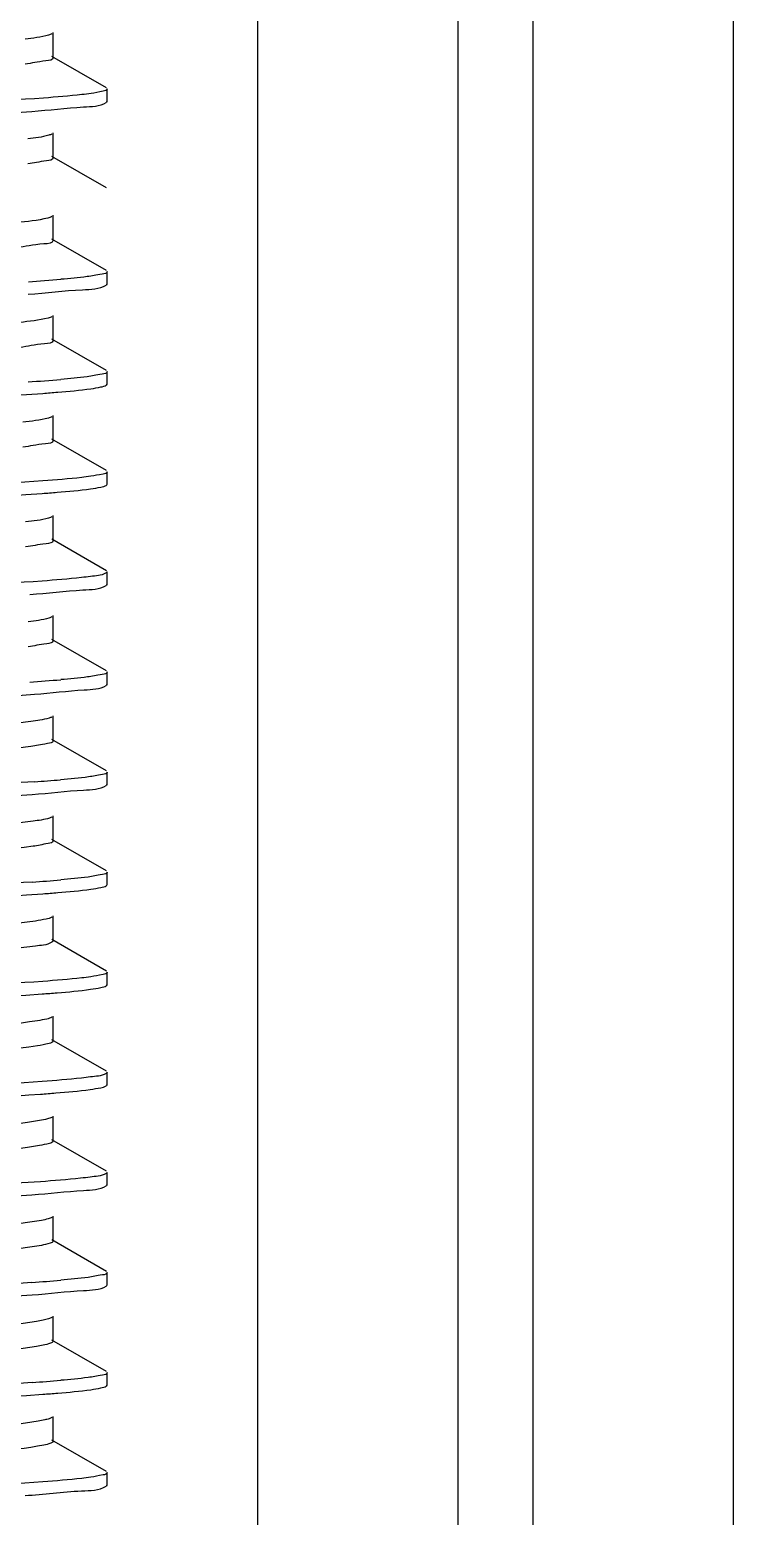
# Model space of a CAD drawing. Extents: x 1031190 to 1725648, y 733081 to 1571294.
# Drawn here: x 1140120 to 1140287.3, y 1214162.3 to 1214515.9 of the extents above; entities that cross this region are included whole.
import ezdxf

# ---------------------------------------------------------------- set-up
doc = ezdxf.new("R2010")
doc.units = 0
doc.header["$LTSCALE"] = 1000
doc.header["$MEASUREMENT"] = 0

msp = doc.modelspace()

# ---------------------------------------------------------------- linework, layer by layer
at = {"linetype": 'Continuous'}
for p, q in [((1140174.18, 1215988.29), (1140174.18, 1211247.26)), ((1140221.81, 1215988.29), (1140221.81, 1211247.26)), ((1140239.66, 1215988.29), (1140239.66, 1211247.26)), ((1140287.29, 1215988.29), (1140287.29, 1211247.26)), ((1140125.57, 1214509.27), (1140125.57, 1214515.22)), ((1140138.24, 1214502.09), (1140125.31, 1214509.57)), ((1140138.46, 1214498.85), (1140138.46, 1214501.83)), ((1140138.46, 1214498.85), (1140138.46, 1214501.83)), ((1140138.24, 1214498.59), (1140138.46, 1214498.85)), ((1140125.57, 1214485.46), (1140125.57, 1214491.41)), ((1140138.24, 1214478.28), (1140125.31, 1214485.76)), ((1140125.57, 1214465.82), (1140125.57, 1214471.78)), ((1140138.24, 1214458.64), (1140125.31, 1214466.12)), ((1140138.46, 1214455.41), (1140138.46, 1214458.38)), ((1140138.46, 1214455.41), (1140138.46, 1214458.38)), ((1140138.24, 1214455.14), (1140138.46, 1214455.41)), ((1140125.57, 1214442.01), (1140125.57, 1214447.96)), ((1140138.24, 1214434.83), (1140125.31, 1214442.31)), ((1140138.46, 1214431.59), (1140138.46, 1214434.57)), ((1140138.46, 1214431.59), (1140138.46, 1214434.57)), ((1140138.24, 1214431.33), (1140138.46, 1214431.59)), ((1140125.57, 1214418.2), (1140125.57, 1214424.15)), ((1140138.24, 1214411.02), (1140125.31, 1214418.5)), ((1140138.46, 1214407.78), (1140138.46, 1214410.76)), ((1140138.46, 1214407.78), (1140138.46, 1214410.76)), ((1140138.24, 1214407.52), (1140138.46, 1214407.78)), ((1140125.57, 1214394.38), (1140125.57, 1214400.34)), ((1140138.24, 1214387.2), (1140125.31, 1214394.69)), ((1140138.46, 1214383.97), (1140138.46, 1214386.94)), ((1140138.46, 1214383.97), (1140138.46, 1214386.94)), ((1140138.24, 1214383.71), (1140138.46, 1214383.97)), ((1140125.57, 1214370.57), (1140125.57, 1214376.53)), ((1140138.24, 1214363.39), (1140125.31, 1214370.87)), ((1140138.46, 1214360.15), (1140138.46, 1214363.13)), ((1140138.46, 1214360.15), (1140138.46, 1214363.13)), ((1140138.24, 1214359.89), (1140138.46, 1214360.15)), ((1140125.57, 1214346.76), (1140125.57, 1214352.71)), ((1140138.24, 1214339.58), (1140125.31, 1214347.06)), ((1140138.46, 1214336.34), (1140138.46, 1214339.32)), ((1140138.46, 1214336.34), (1140138.46, 1214339.32)), ((1140138.24, 1214336.08), (1140138.46, 1214336.34)), ((1140125.57, 1214322.95), (1140125.57, 1214328.9)), ((1140138.24, 1214315.77), (1140125.31, 1214323.25)), ((1140138.24, 1214312.27), (1140138.46, 1214312.53)), ((1140138.46, 1214312.53), (1140138.46, 1214315.51)), ((1140138.46, 1214312.53), (1140138.46, 1214315.51)), ((1140125.57, 1214299.13), (1140125.57, 1214305.09)), ((1140138.24, 1214291.95), (1140125.31, 1214299.44)), ((1140138.46, 1214288.72), (1140138.46, 1214291.69)), ((1140138.46, 1214288.72), (1140138.46, 1214291.69)), ((1140138.24, 1214288.45), (1140138.46, 1214288.72)), ((1140125.57, 1214275.32), (1140125.57, 1214281.27)), ((1140138.24, 1214268.14), (1140125.31, 1214275.62)), ((1140138.46, 1214264.9), (1140138.46, 1214267.88)), ((1140138.46, 1214264.9), (1140138.46, 1214267.88)), ((1140138.24, 1214264.64), (1140138.46, 1214264.9)), ((1140125.57, 1214251.51), (1140125.57, 1214257.46)), ((1140138.24, 1214244.33), (1140125.31, 1214251.81)), ((1140138.46, 1214241.09), (1140138.46, 1214244.07)), ((1140138.46, 1214241.09), (1140138.46, 1214244.07)), ((1140138.24, 1214240.83), (1140138.46, 1214241.09)), ((1140125.57, 1214227.7), (1140125.57, 1214233.65)), ((1140138.24, 1214220.51), (1140125.31, 1214228)), ((1140138.24, 1214217.02), (1140138.46, 1214217.28)), ((1140138.46, 1214217.28), (1140138.46, 1214220.25)), ((1140138.46, 1214217.28), (1140138.46, 1214220.25)), ((1140125.57, 1214203.88), (1140125.57, 1214209.84)), ((1140138.24, 1214196.7), (1140125.31, 1214204.18)), ((1140138.46, 1214193.46), (1140138.46, 1214196.44)), ((1140138.46, 1214193.46), (1140138.46, 1214196.44)), ((1140138.24, 1214193.2), (1140138.46, 1214193.46)), ((1140125.57, 1214180.07), (1140125.57, 1214186.02)), ((1140138.24, 1214172.89), (1140125.31, 1214180.37)), ((1140138.46, 1214169.65), (1140138.46, 1214172.63)), ((1140138.46, 1214169.65), (1140138.46, 1214172.63)), ((1140138.24, 1214169.39), (1140138.46, 1214169.65))]:
    msp.add_line(p, q, dxfattribs=at)
for centre, radius, start, end in [((1140092.05, 1214878.01), 422.95, 273.7477, 274.8005), ((1140092.01, 1214854.71), 423.47, 273.7437, 274.8009), ((1140092.49, 1214777.25), 417.43, 273.7828, 274.8013), ((1140094, 1214734.44), 398.37, 273.9093, 274.8037), ((1140093.29, 1214719.52), 407.29, 273.8479, 274.803), ((1140093.2, 1214625.44), 408.46, 273.8387, 274.8044), ((1140093.29, 1214600.46), 407.29, 273.8479, 274.803)]:
    msp.add_arc(centre, radius, start, end, dxfattribs=at)
for points, knots in [([(1139963.15, 1214512.93), (1139974.63, 1214513.77), (1140028.03, 1214516.38), (1140081.5, 1214517.42), (1140123.32, 1214520.5)], [0, 0, 0, 0, 0.215407, 1, 1, 1, 1]), ([(1140125.31, 1214514.92), (1140125.06, 1214514.78), (1140122.96, 1214514.13), (1140120.79, 1214513.91), (1140118.91, 1214513.69)], [0, 0, 0, 0, 0.131982, 1, 1, 1, 1]), ([(1140125.57, 1214509.27), (1140125.57, 1214508.65), (1140122.2, 1214508.4), (1140120.58, 1214507.93), (1140118.91, 1214507.74)], [0, 0, 0, 0, 0.268827, 1, 1, 1, 1]), ([(1140134.6, 1214500.75), (1140133.88, 1214500.65), (1140130.14, 1214500.19), (1140126.37, 1214499.89), (1140123.32, 1214499.66)], [0, 0, 0, 0, 0.191317, 1, 1, 1, 1]), ([(1140138.46, 1214501.83), (1140138.46, 1214501.46), (1140136.57, 1214501.14), (1140135.57, 1214500.88), (1140134.6, 1214500.75)], [0, 0, 0, 0, 0.274505, 1, 1, 1, 1]), ([(1140123.32, 1214499.66), (1140111.85, 1214498.82), (1140058.46, 1214496.22), (1140004.98, 1214495.17), (1139963.15, 1214492.09)], [0, 0, 0, 0, 0.215206, 1, 1, 1, 1]), ([(1139965.87, 1214489.31), (1139977.15, 1214490.08), (1140028.7, 1214492.56), (1140080.32, 1214493.75), (1140120.53, 1214496.49)], [0, 0, 0, 0, 0.219091, 1, 1, 1, 1]), ([(1140120.53, 1214496.49), (1140124.63, 1214496.77), (1140130.37, 1214497.56), (1140136.63, 1214497.67), (1140138.23, 1214498.59)], [0, 0, 0, 0, 0.690238, 1, 1, 1, 1]), ([(1140125.31, 1214491.11), (1140125.08, 1214490.98), (1140123.19, 1214490.37), (1140121.24, 1214490.16), (1140119.55, 1214489.95)], [0, 0, 0, 0, 0.134844, 1, 1, 1, 1]), ([(1140125.57, 1214485.46), (1140125.57, 1214484.9), (1140122.54, 1214484.61), (1140121.06, 1214484.18), (1140119.55, 1214484)], [0, 0, 0, 0, 0.270217, 1, 1, 1, 1]), ([(1140125.31, 1214471.48), (1140125, 1214471.3), (1140122.23, 1214470.53), (1140119.41, 1214470.28), (1140116.94, 1214470.03)], [0, 0, 0, 0, 0.124926, 1, 1, 1, 1]), ([(1140125.57, 1214465.82), (1140125.57, 1214465.04), (1140121.14, 1214464.94), (1140119.1, 1214464.3), (1140116.94, 1214464.07)], [0, 0, 0, 0, 0.265953, 1, 1, 1, 1]), ([(1140138.46, 1214458.38), (1140138.46, 1214457.93), (1140136.06, 1214457.66), (1140134.86, 1214457.33), (1140133.66, 1214457.17)], [0, 0, 0, 0, 0.270828, 1, 1, 1, 1]), ([(1140119.66, 1214452.98), (1140123.96, 1214453.27), (1140129.99, 1214454.1), (1140136.56, 1214454.18), (1140138.23, 1214455.14)], [0, 0, 0, 0, 0.69109, 1, 1, 1, 1]), ([(1140125.31, 1214447.66), (1140125.03, 1214447.5), (1140122.5, 1214446.77), (1140119.92, 1214446.53), (1140117.67, 1214446.29)], [0, 0, 0, 0, 0.127252, 1, 1, 1, 1]), ([(1140125.57, 1214442.01), (1140125.57, 1214441.29), (1140121.53, 1214441.13), (1140119.64, 1214440.55), (1140117.67, 1214440.34)], [0, 0, 0, 0, 0.266804, 1, 1, 1, 1]), ([(1140138.46, 1214434.57), (1140138.46, 1214434.12), (1140136.07, 1214433.84), (1140134.87, 1214433.51), (1140133.66, 1214433.36)], [0, 0, 0, 0, 0.270838, 1, 1, 1, 1]), ([(1139963.07, 1214421.85), (1139974.52, 1214422.69), (1140027.89, 1214425.3), (1140081.33, 1214426.35), (1140123.16, 1214429.41)], [0, 0, 0, 0, 0.214998, 1, 1, 1, 1]), ([(1140123.16, 1214429.41), (1140124.33, 1214429.5), (1140128.13, 1214429.8), (1140131.93, 1214430.14), (1140134.55, 1214430.5)], [0, 0, 0, 0, 0.307332, 1, 1, 1, 1]), ([(1140134.55, 1214430.5), (1140135.35, 1214430.62), (1140136.58, 1214430.83), (1140137.84, 1214431.11), (1140138.23, 1214431.33)], [0, 0, 0, 0, 0.643619, 1, 1, 1, 1]), ([(1140125.31, 1214423.85), (1140125.05, 1214423.7), (1140122.76, 1214423.01), (1140120.4, 1214422.78), (1140118.36, 1214422.55)], [0, 0, 0, 0, 0.129757, 1, 1, 1, 1]), ([(1140125.57, 1214418.2), (1140125.57, 1214417.53), (1140121.9, 1214417.32), (1140120.16, 1214416.8), (1140118.36, 1214416.6)], [0, 0, 0, 0, 0.26783, 1, 1, 1, 1]), ([(1140123.16, 1214408.58), (1140111.67, 1214407.74), (1140058.3, 1214405.14), (1140004.85, 1214404.09), (1139963.07, 1214401.01)], [0, 0, 0, 0, 0.215728, 1, 1, 1, 1]), ([(1140134.55, 1214409.67), (1140133.82, 1214409.56), (1140130.04, 1214409.1), (1140126.24, 1214408.8), (1140123.16, 1214408.58)], [0, 0, 0, 0, 0.19147, 1, 1, 1, 1]), ([(1140138.46, 1214410.76), (1140138.46, 1214410.38), (1140136.54, 1214410.06), (1140135.53, 1214409.8), (1140134.55, 1214409.67)], [0, 0, 0, 0, 0.274248, 1, 1, 1, 1]), ([(1139963.01, 1214398.03), (1139974.44, 1214398.88), (1140027.77, 1214401.48), (1140081.18, 1214402.54), (1140122.99, 1214405.59)], [0, 0, 0, 0, 0.214643, 1, 1, 1, 1]), ([(1140122.99, 1214405.59), (1140124.17, 1214405.68), (1140128.02, 1214405.97), (1140131.86, 1214406.31), (1140134.5, 1214406.68)], [0, 0, 0, 0, 0.307278, 1, 1, 1, 1]), ([(1140134.5, 1214406.68), (1140135.32, 1214406.8), (1140136.56, 1214407.01), (1140137.84, 1214407.29), (1140138.23, 1214407.52)], [0, 0, 0, 0, 0.644079, 1, 1, 1, 1]), ([(1140125.31, 1214400.04), (1140125.07, 1214399.89), (1140123, 1214399.25), (1140120.87, 1214399.03), (1140119.02, 1214398.82)], [0, 0, 0, 0, 0.132446, 1, 1, 1, 1]), ([(1140125.57, 1214394.38), (1140125.57, 1214393.78), (1140122.26, 1214393.52), (1140120.66, 1214393.06), (1140119.02, 1214392.86)], [0, 0, 0, 0, 0.269044, 1, 1, 1, 1]), ([(1140138.46, 1214386.94), (1140138.46, 1214386.82), (1140137.05, 1214385.93), (1140135.76, 1214386.02), (1140134.5, 1214385.85)], [0, 0, 0, 0, 0.088885, 1, 1, 1, 1]), ([(1140122.99, 1214384.75), (1140111.48, 1214383.91), (1140058.15, 1214381.32), (1140004.74, 1214380.27), (1139963.01, 1214377.2)], [0, 0, 0, 0, 0.216242, 1, 1, 1, 1]), ([(1140120.03, 1214381.57), (1140124.24, 1214381.85), (1140130.15, 1214382.67), (1140136.59, 1214382.76), (1140138.23, 1214383.71)], [0, 0, 0, 0, 0.69073, 1, 1, 1, 1]), ([(1140134.5, 1214385.85), (1140133.77, 1214385.75), (1140129.95, 1214385.28), (1140126.1, 1214384.98), (1140122.99, 1214384.75)], [0, 0, 0, 0, 0.191504, 1, 1, 1, 1]), ([(1140125.31, 1214376.22), (1140125.08, 1214376.09), (1140123.23, 1214375.49), (1140121.31, 1214375.28), (1140119.65, 1214375.08)], [0, 0, 0, 0, 0.135346, 1, 1, 1, 1]), ([(1140125.57, 1214370.57), (1140125.57, 1214370.02), (1140122.6, 1214369.72), (1140121.14, 1214369.31), (1140119.65, 1214369.13)], [0, 0, 0, 0, 0.270473, 1, 1, 1, 1]), ([(1140138.46, 1214363.13), (1140138.46, 1214362.69), (1140136.1, 1214362.41), (1140134.92, 1214362.08), (1140133.73, 1214361.93)], [0, 0, 0, 0, 0.271064, 1, 1, 1, 1]), ([(1140121.16, 1214357.83), (1140125.11, 1214358.11), (1140130.65, 1214358.87), (1140136.69, 1214359.01), (1140138.23, 1214359.89)], [0, 0, 0, 0, 0.689563, 1, 1, 1, 1]), ([(1139995.04, 1214352.19), (1140006.1, 1214352.7), (1140048.14, 1214354.49), (1140090.22, 1214355.69), (1140121.16, 1214357.83)], [0, 0, 0, 0, 0.263095, 1, 1, 1, 1]), ([(1140125.31, 1214352.41), (1140125.1, 1214352.29), (1140123.45, 1214351.73), (1140121.73, 1214351.54), (1140120.25, 1214351.34)], [0, 0, 0, 0, 0.138483, 1, 1, 1, 1]), ([(1140120.25, 1214351.34), (1140103.82, 1214349.2), (1140064.12, 1214347.98), (1140024.58, 1214345.98), (1140001.55, 1214344.75)], [0, 0, 0, 0, 0.418207, 1, 1, 1, 1]), ([(1140120.25, 1214345.39), (1140103.82, 1214343.25), (1140064.12, 1214342.03), (1140024.58, 1214340.02), (1140001.55, 1214338.8)], [0, 0, 0, 0, 0.418207, 1, 1, 1, 1]), ([(1140125.57, 1214346.76), (1140125.57, 1214346.26), (1140122.92, 1214345.93), (1140121.59, 1214345.56), (1140120.25, 1214345.39)], [0, 0, 0, 0, 0.272138, 1, 1, 1, 1]), ([(1140138.46, 1214339.32), (1140138.46, 1214338.9), (1140136.26, 1214338.61), (1140135.15, 1214338.3), (1140134.03, 1214338.16)], [0, 0, 0, 0, 0.272105, 1, 1, 1, 1]), ([(1139965.78, 1214326.79), (1139977.07, 1214327.56), (1140028.68, 1214330.05), (1140080.36, 1214331.24), (1140120.62, 1214333.98)], [0, 0, 0, 0, 0.218971, 1, 1, 1, 1]), ([(1140121.16, 1214337), (1140112.75, 1214336.42), (1140070.72, 1214334.27), (1140028.66, 1214332.91), (1139995.04, 1214331.35)], [0, 0, 0, 0, 0.200271, 1, 1, 1, 1]), ([(1140120.62, 1214333.98), (1140124.7, 1214334.26), (1140130.41, 1214335.05), (1140136.64, 1214335.17), (1140138.23, 1214336.08)], [0, 0, 0, 0, 0.690138, 1, 1, 1, 1]), ([(1140120.82, 1214327.61), (1140110.68, 1214326.21), (1140075.9, 1214324.65), (1140023.98, 1214321.55), (1139981.95, 1214320.76), (1139964.78, 1214318.17)], [0, 0, 0, 0, 0.196527, 0.666696, 1, 1, 1, 1]), ([(1140125.31, 1214328.6), (1140125.12, 1214328.49), (1140123.66, 1214327.98), (1140122.13, 1214327.79), (1140120.82, 1214327.61)], [0, 0, 0, 0, 0.141904, 1, 1, 1, 1]), ([(1140120.82, 1214321.65), (1140109.7, 1214320.12), (1140080.98, 1214318.9), (1140043.56, 1214317.01), (1140009.84, 1214315.41), (1139988.11, 1214314.36), (1139972.54, 1214312.99), (1139964.26, 1214312.44), (1139961.64, 1214311.57)], [0, 0, 0, 0, 0.211039, 0.539644, 0.704709, 0.845991, 0.948071, 1, 1, 1, 1]), ([(1140125.57, 1214322.95), (1140125.57, 1214322.49), (1140123.23, 1214322.14), (1140122.01, 1214321.82), (1140120.82, 1214321.65)], [0, 0, 0, 0, 0.274084, 1, 1, 1, 1]), ([(1140120.62, 1214313.15), (1140109.33, 1214312.38), (1140057.72, 1214309.89), (1140006.04, 1214308.7), (1139965.78, 1214305.96)], [0, 0, 0, 0, 0.219019, 1, 1, 1, 1]), ([(1140138.46, 1214315.51), (1140138.46, 1214315.07), (1140136.19, 1214314.79), (1140135.03, 1214314.48), (1140133.89, 1214314.33)], [0, 0, 0, 0, 0.271601, 1, 1, 1, 1]), ([(1139963.07, 1214302.79), (1139974.52, 1214303.63), (1140027.89, 1214306.23), (1140081.34, 1214307.29), (1140123.17, 1214310.35)], [0, 0, 0, 0, 0.215007, 1, 1, 1, 1]), ([(1140123.17, 1214310.35), (1140124.33, 1214310.44), (1140128.13, 1214310.73), (1140131.93, 1214311.07), (1140134.55, 1214311.44)], [0, 0, 0, 0, 0.307335, 1, 1, 1, 1]), ([(1140134.55, 1214311.44), (1140135.35, 1214311.55), (1140136.58, 1214311.77), (1140137.84, 1214312.04), (1140138.23, 1214312.27)], [0, 0, 0, 0, 0.643606, 1, 1, 1, 1]), ([(1140121.36, 1214303.87), (1140111.16, 1214302.38), (1140084.33, 1214301.2), (1140041.38, 1214299.09), (1139999.18, 1214296.82), (1139973.29, 1214295.84), (1139963.84, 1214294.2)], [0, 0, 0, 0, 0.195916, 0.50941, 0.817674, 1, 1, 1, 1]), ([(1140125.31, 1214304.79), (1140124.89, 1214304.54), (1140123.54, 1214304.23), (1140122.22, 1214304), (1140121.36, 1214303.87)], [0, 0, 0, 0, 0.359626, 1, 1, 1, 1]), ([(1140125.57, 1214299.13), (1140125.57, 1214299), (1140124.1, 1214298.02), (1140122.7, 1214298.11), (1140121.36, 1214297.92)], [0, 0, 0, 0, 0.090979, 1, 1, 1, 1]), ([(1140121.36, 1214297.92), (1140110.39, 1214296.32), (1140081.68, 1214295.15), (1140044.21, 1214293.22), (1140010.2, 1214291.62), (1139988.23, 1214290.56), (1139972.54, 1214289.16), (1139964.19, 1214288.63), (1139961.59, 1214287.73)], [0, 0, 0, 0, 0.207622, 0.537088, 0.703334, 0.845682, 0.948308, 1, 1, 1, 1]), ([(1140138.46, 1214291.69), (1140138.46, 1214291.32), (1140136.54, 1214291), (1140135.53, 1214290.74), (1140134.55, 1214290.6)], [0, 0, 0, 0, 0.274254, 1, 1, 1, 1]), ([(1140123.17, 1214289.51), (1140111.67, 1214288.67), (1140058.3, 1214286.07), (1140004.86, 1214285.03), (1139963.07, 1214281.95)], [0, 0, 0, 0, 0.215715, 1, 1, 1, 1]), ([(1140134.55, 1214290.6), (1140133.83, 1214290.5), (1140130.04, 1214290.04), (1140126.24, 1214289.74), (1140123.17, 1214289.51)], [0, 0, 0, 0, 0.191467, 1, 1, 1, 1]), ([(1140134.5, 1214287.62), (1140135.32, 1214287.73), (1140136.56, 1214287.95), (1140137.84, 1214288.23), (1140138.23, 1214288.45)], [0, 0, 0, 0, 0.644063, 1, 1, 1, 1]), ([(1139963.01, 1214278.97), (1139974.44, 1214279.81), (1140027.77, 1214282.41), (1140081.18, 1214283.48), (1140123, 1214286.53)], [0, 0, 0, 0, 0.214657, 1, 1, 1, 1]), ([(1140123, 1214286.53), (1140124.18, 1214286.61), (1140128.02, 1214286.91), (1140131.86, 1214287.25), (1140134.5, 1214287.62)], [0, 0, 0, 0, 0.307279, 1, 1, 1, 1]), ([(1140125.31, 1214280.97), (1140124.93, 1214280.76), (1140123.77, 1214280.46), (1140122.61, 1214280.25), (1140121.87, 1214280.13)], [0, 0, 0, 0, 0.365017, 1, 1, 1, 1]), ([(1140121.87, 1214280.13), (1140111.73, 1214278.56), (1140084.7, 1214277.44), (1140041.36, 1214275.29), (1139998.81, 1214272.92), (1139972.75, 1214272.06), (1139963.4, 1214270.31)], [0, 0, 0, 0, 0.193768, 0.50974, 0.82028, 1, 1, 1, 1]), ([(1140121.87, 1214274.18), (1140111.07, 1214272.5), (1140082.38, 1214271.42), (1140044.87, 1214269.44), (1140010.57, 1214267.82), (1139988.37, 1214266.77), (1139972.55, 1214265.33), (1139964.14, 1214264.83), (1139961.54, 1214263.91)], [0, 0, 0, 0, 0.20408, 0.534343, 0.70178, 0.845233, 0.948467, 1, 1, 1, 1]), ([(1140125.57, 1214275.32), (1140125.57, 1214274.96), (1140123.79, 1214274.57), (1140122.8, 1214274.32), (1140121.87, 1214274.18)], [0, 0, 0, 0, 0.278995, 1, 1, 1, 1]), ([(1140134.5, 1214266.78), (1140133.77, 1214266.68), (1140129.95, 1214266.22), (1140126.11, 1214265.92), (1140123, 1214265.69)], [0, 0, 0, 0, 0.191504, 1, 1, 1, 1]), ([(1140138.46, 1214267.88), (1140138.46, 1214267.76), (1140137.05, 1214266.87), (1140135.76, 1214266.96), (1140134.5, 1214266.78)], [0, 0, 0, 0, 0.088893, 1, 1, 1, 1]), ([(1140123, 1214265.69), (1140111.49, 1214264.85), (1140058.15, 1214262.25), (1140004.74, 1214261.21), (1139963.01, 1214258.13)], [0, 0, 0, 0, 0.216223, 1, 1, 1, 1]), ([(1140122.58, 1214262.68), (1140123.79, 1214262.77), (1140127.73, 1214263.07), (1140131.68, 1214263.42), (1140134.39, 1214263.79)], [0, 0, 0, 0, 0.307137, 1, 1, 1, 1]), ([(1140134.39, 1214263.79), (1140135.23, 1214263.91), (1140136.51, 1214264.13), (1140137.83, 1214264.41), (1140138.23, 1214264.64)], [0, 0, 0, 0, 0.645207, 1, 1, 1, 1]), ([(1140001.79, 1214257.24), (1140012.71, 1214257.73), (1140052.97, 1214259.42), (1140093.28, 1214260.57), (1140122.58, 1214262.68)], [0, 0, 0, 0, 0.271117, 1, 1, 1, 1]), ([(1140122.34, 1214256.4), (1140107.33, 1214253.9), (1140068.78, 1214253.18), (1140030.52, 1214250.99), (1140007.4, 1214249.8)], [0, 0, 0, 0, 0.396629, 1, 1, 1, 1]), ([(1140125.31, 1214257.16), (1140124.98, 1214256.97), (1140123.98, 1214256.7), (1140122.98, 1214256.5), (1140122.34, 1214256.4)], [0, 0, 0, 0, 0.371007, 1, 1, 1, 1]), ([(1140122.34, 1214250.44), (1140107.33, 1214247.95), (1140068.78, 1214247.23), (1140030.52, 1214245.03), (1140007.4, 1214243.85)], [0, 0, 0, 0, 0.396629, 1, 1, 1, 1]), ([(1140125.57, 1214251.51), (1140125.57, 1214251.18), (1140124.04, 1214250.79), (1140123.16, 1214250.58), (1140122.34, 1214250.44)], [0, 0, 0, 0, 0.282134, 1, 1, 1, 1]), ([(1140122.58, 1214241.85), (1140114.74, 1214241.28), (1140074.48, 1214239.17), (1140034.2, 1214237.84), (1140001.79, 1214236.41)], [0, 0, 0, 0, 0.195012, 1, 1, 1, 1]), ([(1140134.39, 1214242.95), (1140133.64, 1214242.85), (1140129.71, 1214242.38), (1140125.77, 1214242.08), (1140122.58, 1214241.85)], [0, 0, 0, 0, 0.191606, 1, 1, 1, 1]), ([(1140138.46, 1214244.07), (1140138.46, 1214243.94), (1140137, 1214243.04), (1140135.68, 1214243.13), (1140134.39, 1214242.95)], [0, 0, 0, 0, 0.088343, 1, 1, 1, 1]), ([(1139965.91, 1214231.55), (1139977.19, 1214232.32), (1140028.74, 1214234.8), (1140080.35, 1214235.99), (1140120.54, 1214238.73)], [0, 0, 0, 0, 0.219188, 1, 1, 1, 1]), ([(1140120.54, 1214238.73), (1140124.64, 1214239.01), (1140130.38, 1214239.8), (1140136.64, 1214239.91), (1140138.23, 1214240.83)], [0, 0, 0, 0, 0.690234, 1, 1, 1, 1]), ([(1140122.79, 1214232.66), (1140114.07, 1214231.11), (1140089.95, 1214230.15), (1140049.9, 1214227.91), (1140007.39, 1214226.01), (1139980.05, 1214224.62), (1139968.87, 1214223.43)], [0, 0, 0, 0, 0.172177, 0.467909, 0.781292, 1, 1, 1, 1]), ([(1140125.31, 1214233.35), (1140125.02, 1214233.18), (1140124.17, 1214232.93), (1140123.32, 1214232.76), (1140122.79, 1214232.66)], [0, 0, 0, 0, 0.377707, 1, 1, 1, 1]), ([(1140125.57, 1214227.7), (1140125.57, 1214227.41), (1140124.27, 1214227.01), (1140123.49, 1214226.83), (1140122.79, 1214226.71)], [0, 0, 0, 0, 0.285905, 1, 1, 1, 1]), ([(1140122.79, 1214226.71), (1140114.07, 1214225.15), (1140089.95, 1214224.2), (1140049.9, 1214221.96), (1140007.39, 1214220.06), (1139980.05, 1214218.67), (1139968.87, 1214217.48)], [0, 0, 0, 0, 0.172177, 0.467909, 0.781292, 1, 1, 1, 1]), ([(1140120.54, 1214217.89), (1140109.26, 1214217.12), (1140057.72, 1214214.64), (1140006.11, 1214213.45), (1139965.91, 1214210.71)], [0, 0, 0, 0, 0.219095, 1, 1, 1, 1]), ([(1140120.62, 1214214.92), (1140124.7, 1214215.2), (1140130.41, 1214215.99), (1140136.64, 1214216.1), (1140138.23, 1214217.02)], [0, 0, 0, 0, 0.690139, 1, 1, 1, 1]), ([(1140138.46, 1214220.25), (1140138.46, 1214219.82), (1140136.19, 1214219.54), (1140135.04, 1214219.23), (1140133.9, 1214219.08)], [0, 0, 0, 0, 0.271629, 1, 1, 1, 1]), ([(1139965.79, 1214207.73), (1139977.07, 1214208.5), (1140028.69, 1214210.99), (1140080.36, 1214212.17), (1140120.62, 1214214.92)], [0, 0, 0, 0, 0.218979, 1, 1, 1, 1]), ([(1140123.2, 1214208.92), (1140114.78, 1214207.3), (1140091.04, 1214206.45), (1140051.36, 1214204.14), (1140008.66, 1214202.28), (1139981.02, 1214200.86), (1139969.6, 1214199.69)], [0, 0, 0, 0, 0.167069, 0.460858, 0.776177, 1, 1, 1, 1]), ([(1140125.31, 1214209.53), (1140125.06, 1214209.39), (1140124.35, 1214209.17), (1140123.64, 1214209.01), (1140123.2, 1214208.92)], [0, 0, 0, 0, 0.385224, 1, 1, 1, 1]), ([(1140123.2, 1214202.97), (1140114.78, 1214201.35), (1140091.04, 1214200.5), (1140051.36, 1214198.19), (1140008.66, 1214196.32), (1139981.02, 1214194.91), (1139969.6, 1214193.74)], [0, 0, 0, 0, 0.167069, 0.460858, 0.776177, 1, 1, 1, 1]), ([(1140125.57, 1214203.88), (1140125.57, 1214203.63), (1140124.49, 1214203.24), (1140123.8, 1214203.09), (1140123.2, 1214202.97)], [0, 0, 0, 0, 0.290456, 1, 1, 1, 1]), ([(1140138.46, 1214196.44), (1140138.46, 1214196.01), (1140136.19, 1214195.72), (1140135.03, 1214195.41), (1140133.89, 1214195.26)], [0, 0, 0, 0, 0.271602, 1, 1, 1, 1]), ([(1140120.62, 1214194.08), (1140109.33, 1214193.31), (1140057.72, 1214190.83), (1140006.04, 1214189.64), (1139965.79, 1214186.89)], [0, 0, 0, 0, 0.219017, 1, 1, 1, 1]), ([(1140123.17, 1214191.29), (1140124.34, 1214191.37), (1140128.14, 1214191.67), (1140131.94, 1214192.01), (1140134.55, 1214192.37)], [0, 0, 0, 0, 0.307338, 1, 1, 1, 1]), ([(1140134.55, 1214192.37), (1140135.35, 1214192.49), (1140136.58, 1214192.7), (1140137.84, 1214192.98), (1140138.23, 1214193.2)], [0, 0, 0, 0, 0.643592, 1, 1, 1, 1]), ([(1139963.07, 1214183.72), (1139974.53, 1214184.57), (1140027.9, 1214187.17), (1140081.34, 1214188.23), (1140123.17, 1214191.29)], [0, 0, 0, 0, 0.215017, 1, 1, 1, 1]), ([(1140123.58, 1214185.19), (1140115.47, 1214183.48), (1140092.11, 1214182.76), (1140052.81, 1214180.36), (1140009.94, 1214178.54), (1139982.02, 1214177.11), (1139970.36, 1214175.96)], [0, 0, 0, 0, 0.161939, 0.453776, 0.771039, 1, 1, 1, 1]), ([(1140125.31, 1214185.72), (1140125.1, 1214185.6), (1140124.52, 1214185.4), (1140123.94, 1214185.26), (1140123.58, 1214185.19)], [0, 0, 0, 0, 0.393704, 1, 1, 1, 1]), ([(1140123.38, 1214179.19), (1140115.16, 1214177.54), (1140091.74, 1214176.75), (1140052.43, 1214174.41), (1140009.73, 1214172.57), (1139981.95, 1214171.15), (1139970.36, 1214170)], [0, 0, 0, 0, 0.164046, 0.455922, 0.77202, 1, 1, 1, 1]), ([(1140125.57, 1214180.07), (1140125.57, 1214179.84), (1140124.58, 1214179.45), (1140123.93, 1214179.3), (1140123.38, 1214179.19)], [0, 0, 0, 0, 0.292762, 1, 1, 1, 1]), ([(1140134.55, 1214171.54), (1140133.83, 1214171.44), (1140130.04, 1214170.98), (1140126.24, 1214170.68), (1140123.17, 1214170.45)], [0, 0, 0, 0, 0.191465, 1, 1, 1, 1]), ([(1140138.46, 1214172.63), (1140138.46, 1214172.25), (1140136.54, 1214171.94), (1140135.53, 1214171.68), (1140134.55, 1214171.54)], [0, 0, 0, 0, 0.27426, 1, 1, 1, 1]), ([(1140123.17, 1214170.45), (1140111.68, 1214169.61), (1140058.31, 1214167.01), (1140004.86, 1214165.96), (1139963.07, 1214162.89)], [0, 0, 0, 0, 0.215701, 1, 1, 1, 1]), ([(1140118.92, 1214167.18), (1140123.4, 1214167.47), (1140129.66, 1214168.34), (1140136.5, 1214168.4), (1140138.23, 1214169.39)], [0, 0, 0, 0, 0.691739, 1, 1, 1, 1])]:
    msp.add_open_spline(points, degree=3, knots=knots, dxfattribs=at)
for points in [[(1140133.66, 1214457.17), (1140131.59, 1214456.91), (1140129.52, 1214456.72), (1140127.45, 1214456.54)], [(1140133.66, 1214433.36), (1140131.6, 1214433.1), (1140129.53, 1214432.91), (1140127.45, 1214432.73)], [(1140133.73, 1214361.93), (1140131.64, 1214361.66), (1140129.53, 1214361.47), (1140127.43, 1214361.29)], [(1140134.03, 1214338.16), (1140131.82, 1214337.86), (1140129.59, 1214337.66), (1140127.36, 1214337.47)], [(1140133.89, 1214314.33), (1140131.73, 1214314.05), (1140129.56, 1214313.84), (1140127.39, 1214313.66)], [(1140133.9, 1214219.08), (1140131.74, 1214218.8), (1140129.57, 1214218.59), (1140127.41, 1214218.41)], [(1140133.89, 1214195.26), (1140131.73, 1214194.98), (1140129.56, 1214194.78), (1140127.39, 1214194.6)]]:
    msp.add_open_spline(points, degree=3, dxfattribs=at)

doc.saveas('drawing.dxf')
